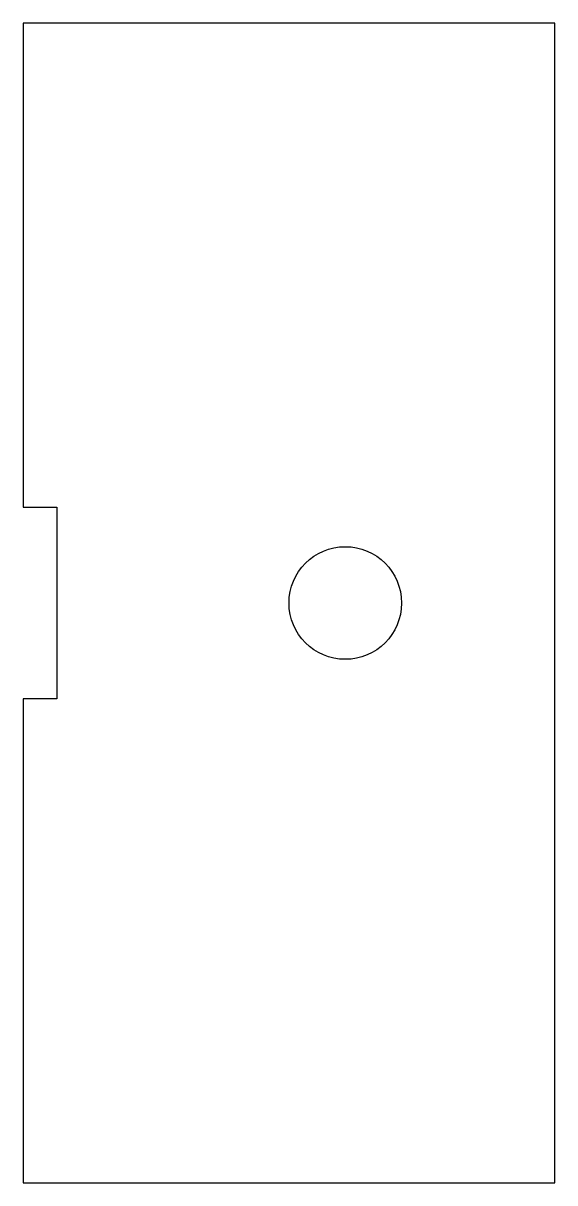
# Model space of a CAD drawing. Header units: millimetres. Extents: x 0 to 94, y 0 to 206.
import ezdxf

# ---------------------------------------------------------------- set-up
doc = ezdxf.new("R2010")
doc.units = ezdxf.units.MM

msp = doc.modelspace()

# ---------------------------------------------------------------- linework, layer by layer
at = {"layer": 'CUT'}
for p, q in [((94.5, 206), (0, 206)), ((0, 206), (0, 120)), ((94.5, 0), (94.5, 206)), ((0, 120), (6, 120)), ((6, 120), (6, 86)), ((6, 86), (0, 86)), ((0, 86), (0, 0)), ((0, 0), (94.5, 0))]:
    msp.add_line(p, q, dxfattribs=at)
msp.add_circle((57.25, 103), 10, dxfattribs=at)

doc.saveas('drawing.dxf')
